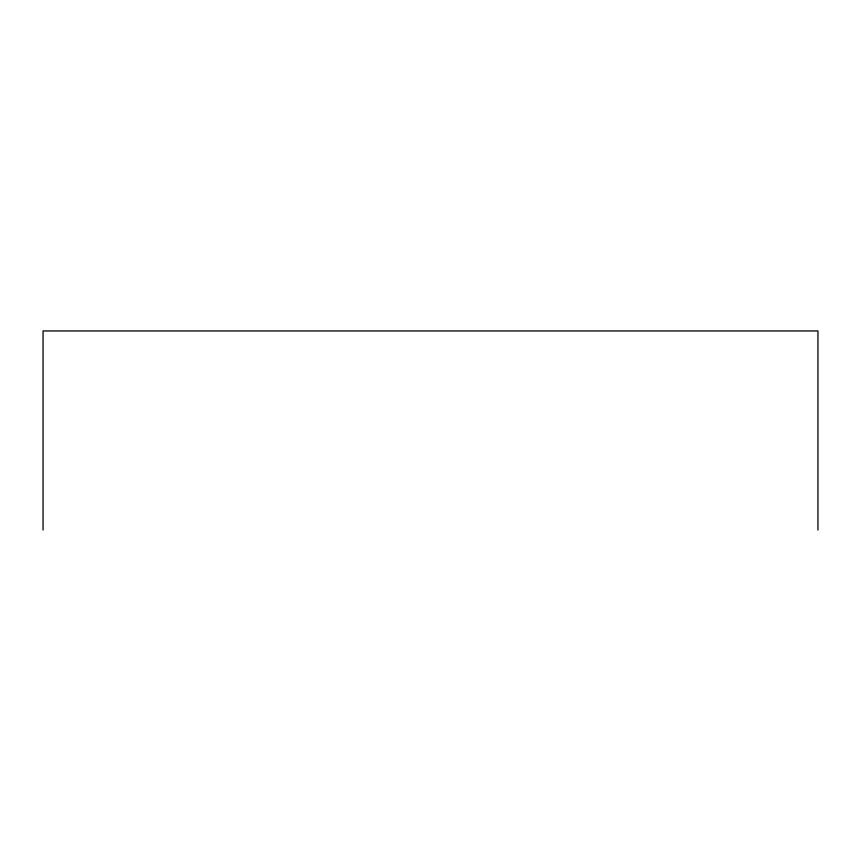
<?xml version="1.0" encoding="UTF-8"?>
<svg xmlns="http://www.w3.org/2000/svg" width="861" height="861" viewBox="0 0 861 861"><rect width="100%" height="100%" fill="white"/><g stroke="black" fill="none" stroke-linecap="round" stroke-linejoin="round"><path stroke-width="1.29" d="M817.95 530.053L817.95 330.947L43.05 330.947L43.05 530.053"/></g></svg>
